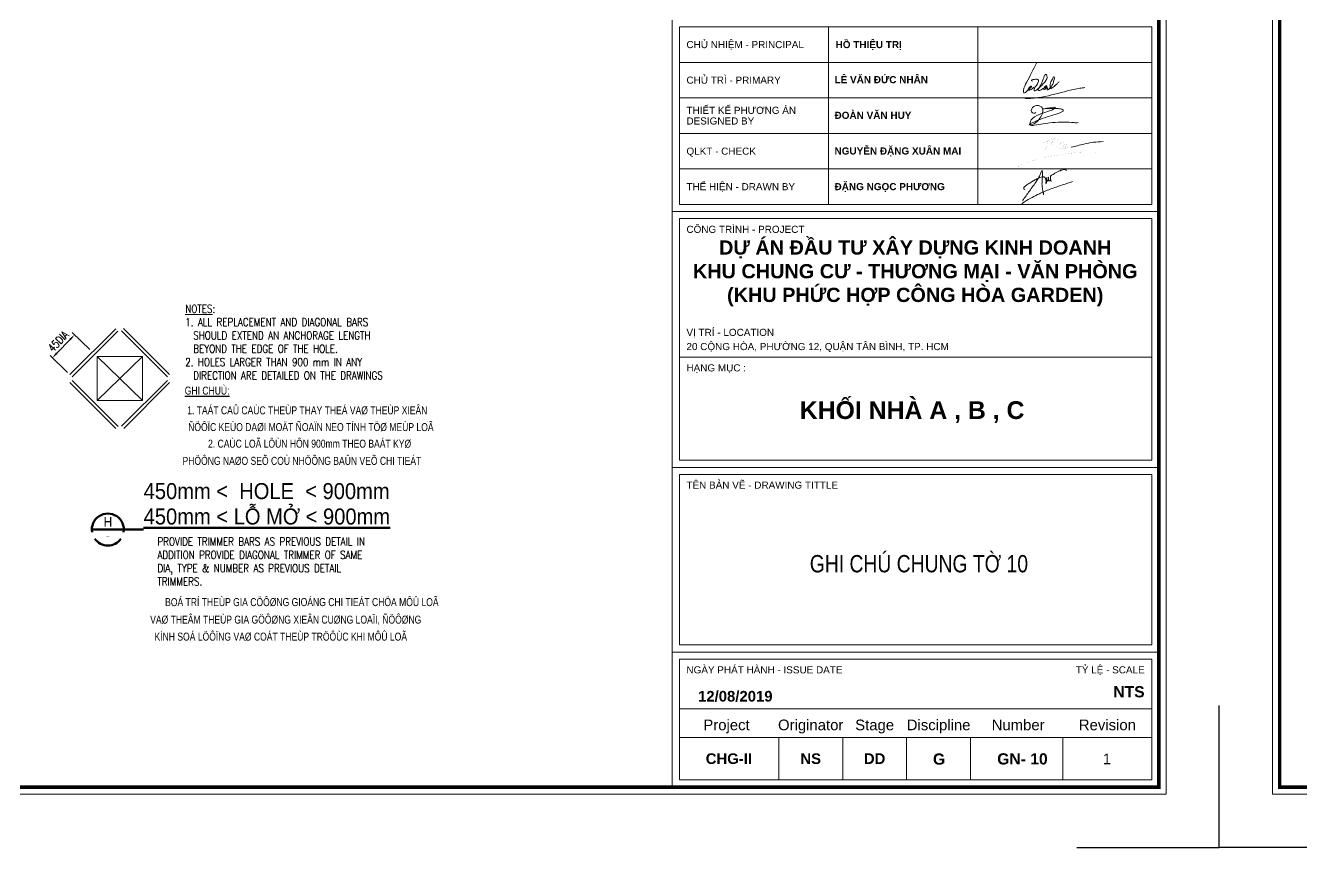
# Model space of a CAD drawing. Header units: millimetres. Extents: x -88960 to 836140, y 175458 to 320791.
# Drawn here: x 718435 to 754354, y 175458 to 198594 of the extents above; entities that cross this region are included whole.
import ezdxf
from ezdxf.enums import TextEntityAlignment as Align

# ---------------------------------------------------------------- set-up
doc = ezdxf.new("R2010")
doc.units = ezdxf.units.MM
doc.header["$LTSCALE"] = 1000
doc.layers.get('0').update_dxf_attribs({"linetype": 'CONTINUOUS'})
doc.layers.get('DEFPOINTS').update_dxf_attribs({"linetype": 'CONTINUOUS'})
for name, color, linetype, lineweight in [('Ap0102_dim', 145, 'CONTINUOUS', 25), ('Ap0202_T', 141, 'CONTINUOUS', 25), ('Ap0205_T', 253, 'CONTINUOUS', 50), ('Ap0310_PSS', 130, 'CONTINUOUS', 18), ('Ap0311_H', 8, 'CONTINUOUS', 15), ('Ap0314_Kh', 253, 'CONTINUOUS', 15), ('Ap0402_Reinf.S', 6, 'CONTINUOUS', 35), ('Ap0403_RT', 40, 'CONTINUOUS', 20), ('Ap0404_Reinf.slab', 5, 'CONTINUOUS', 25), ('CHG_XX_Khung ten$0$TEXT', 7, 'CONTINUOUS', 15)]:
    doc.layers.add(name, color=color, linetype=linetype, lineweight=lineweight)
doc.styles.add('Ap_Vni-helve', font='VHELVEN_0.TTF', dxfattribs={"width": 0.8, "height": 1})
doc.styles.add('ARC8', font='simplex', dxfattribs={"width": 0.8})
doc.styles.add('Arial - Bold', font='arialbd.ttf', dxfattribs={"height": 2.5})
doc.styles.add('CHG_XX_Khung ten$0$A1 BORDER$0$ARIAL', font='arial.ttf')
doc.styles.add('CHG_XX_Khung ten$0$A1 BORDER$0$Arial - Bold', font='arialbd.ttf', dxfattribs={"height": 2.5})
doc.styles.add('CHG_XX_Khung ten$0$arial', font='arial.ttf')
doc.styles.add('CHG_XX_Khung ten$0$Arial - Bold', font='arialbd.ttf')
doc.styles.add('CHG_XX_Khung ten$0$title block pccc$0$ARIAL', font='arial.ttf')
doc.styles.add('CHG_XX_Khung ten$0$title block pccc$0$Arial - Bold', font='arialbd.ttf', dxfattribs={"height": 2.5})
doc.styles.add('romans', font='romans.shx', dxfattribs={"width": 0.8})
doc.styles.add('S-TEXT18', font='ISOCP.shx')
doc.styles.add('S-TEXT35', font='VHELVEN_0.TTF', dxfattribs={"width": 0.9})
doc.styles.add('S-TEXT50', font='VHELVEN_0.TTF', dxfattribs={"width": 0.9})
doc.styles.add('Text Chuan', font='1.shx', dxfattribs={"width": 0.8})
doc.dimstyles.new('TL 20', dxfattribs={"dimscale": 0, "dimtxt": 250, "dimasz": 200, "dimexe": 100, "dimexo": 200, "dimgap": 100, "dimtad": 1, "dimdec": 1, "dimlfac": 0.2, "dimdsep": 46, "dimtxsty": 'romans', "dimcen": 200, "dimdle": 100, "dimclrd": 256, "dimclre": 256, "dimclrt": 1, "dimaunit": 1, "dimadec": 0, "dimazin": 0, "dimtfac": 1, "dimtdec": 1, "dimtix": 1, "dimtmove": 2, "dimatfit": 3, "dimldrblk": 'OPEN30', "dimfxl": 1, "dimtolj": 1, "dimtzin": 0, "dimarcsym": 0})

# ---------------------------------------------------------------- blocks, each defined once
blk = doc.blocks.new('*D78')
at = {"layer": 'Ap0102_dim', "lineweight": -2, "transparency": 16777216}
for p, q in [((1033480, 344089), (1033896, 344519)), ((1034508, 344204), (1033964, 344732)), ((1033814, 343488), (1033269, 344015))]:
    blk.add_line(p, q, dxfattribs=at)
at = {"layer": 'Ap0102_dim', "transparency": 16777216}
for points in [[(1033872, 344542), (1033920, 344495), (1034035, 344662)], [(1033456, 344113), (1033504, 344066), (1033341, 343946)]]:
    blk.add_solid(points, dxfattribs=at)
at = {"layer": 'DEFPOINTS', "color": 0, "transparency": 16777216}
for p in [(1034035, 344662), (1034652, 344065), (1033958, 343348)]:
    blk.add_point(p, dxfattribs=at)
at = {"layer": 'Ap0102_dim', "color": 7, "transparency": 16777216, "insert": (1033527, 344461), "char_height": 250, "attachment_point": 5, "rotation": 45.8936, "style": 'romans'}
blk.add_mtext('\\A1;45DIA', dxfattribs=at)
blk = doc.blocks.new('_Open30')
at = {"color": 0, "linetype": 'ByBlock', "lineweight": -2}
for p, q in [((-1, 0.27), (0, 0)), ((0, 0), (-1, -0.27)), ((0, 0), (-1, 0))]:
    blk.add_line(p, q, dxfattribs=at)
blk = doc.blocks.new('*U40')
at = {"color": 0}
blk.add_line((-5, 0), (11.18, 0), dxfattribs=at)
for start_param, end_param in [(6.107277, 9.600681), (10.037379, 11.953764)]:
    blk.add_ellipse((0, 0), major_axis=(5, 0), ratio=1, start_param=start_param, end_param=end_param, dxfattribs=at)
at = {"layer": 'Ap0202_T', "style": 'S-TEXT35', "width": 0.9}
blk.add_attdef('TAG_AN', text='', height=3, dxfattribs=at).set_placement((0, 0), align=Align.BOTTOM_CENTER)
at = {"layer": 'Ap0202_T', "style": 'S-TEXT18'}
blk.add_attdef('C/REF', text='', height=2, dxfattribs=at).set_placement((0, -0.88), align=Align.TOP_CENTER)
blk.add_attdef('SSCALE', text='', height=2.5, dxfattribs=at).set_placement((11.18, -0.88), align=Align.TOP_LEFT)
at = {"layer": 'Ap0205_T', "style": 'S-TEXT50', "width": 0.9}
for tag, p in [('TITLE_ABOVE', (11.18, 9.51)), ('TITLE_BELOW', (11.18, 1.57))]:
    blk.add_attdef(tag, p, '', height=5, dxfattribs=at)
blk = doc.blocks.new('TENBANVE100')
at = {"layer": 'Ap0314_Kh', "style": 'Ap_Vni-helve', "width": 0.8}
blk.add_attdef('TIENGANH100', text='', height=540, dxfattribs=at).set_placement((0, 507), align=Align.CENTER)
at = {"layer": 'Ap0314_Kh', "color": 243, "style": 'Ap_Vni-helve', "width": 0.8}
blk.add_attdef('TIENGVIET100', text='', height=540, dxfattribs=at).set_placement((0, -507), align=Align.CENTER)
blk = doc.blocks.new('CHG_XX_Khung ten')
for p, q in [((687, 577), (687, 17)), ((687, 179), (824, 179)), ((687, 107), (824, 107)), ((687, 55), (824, 55))]:
    blk.add_line(p, q)
at = {"color": 9, "linetype": 'Continuous'}
for p, q in [((731, 231), (731, 181)), ((773, 231), (773, 181))]:
    blk.add_line(p, q, dxfattribs=at)
at = {"linetype": 'Continuous'}
for p, q in [((689, 39), (822, 39)), ((716.98, 31), (716.98, 19)), ((734.98, 31), (734.98, 19)), ((752.98, 31), (752.98, 19)), ((770.98, 31), (770.98, 19)), ((797, 31), (797, 19))]:
    blk.add_line(p, q, dxfattribs=at)
blk.add_lwpolyline([(15, 579), (826, 579), (826, 15), (15, 15)], close=True)
at = {"color": 4, "linetype": 'Continuous', "const_width": 1}
blk.add_lwpolyline([(17, 577), (824, 577), (824, 17), (17, 17)], close=True, dxfattribs=at)
at = {"color": 9, "linetype": 'Continuous'}
for points in [[(822, 221), (689, 221), (689, 231), (822, 231)], [(822, 211), (689, 211), (689, 221), (822, 221)], [(822, 201), (689, 201), (689, 211), (822, 211)], [(822, 191), (689, 191), (689, 201), (822, 201)], [(822, 181), (689, 181), (689, 191), (822, 191)]]:
    blk.add_lwpolyline(points, close=True, dxfattribs=at)
blk.add_lwpolyline([(822, 211), (689, 211), (822, 211)], dxfattribs=at)
at = {"linetype": 'Continuous'}
for points in [[(689, 177), (822, 177), (822, 138), (689, 138)], [(689, 109), (822, 109), (822, 138), (689, 138)], [(689, 105), (822, 105), (822, 57), (689, 57)], [(689, 53), (822, 53), (822, 31), (689, 31)], [(822, 19), (689, 19), (689, 31), (822, 31)]]:
    blk.add_lwpolyline(points, close=True, dxfattribs=at)
at = {"color": 1}
for points in [[(785.63, 182.08), (787.56, 184.76), (789.61, 187.7), (790.35, 188.98), (790.79, 189.92), (791.06, 190.59), (791.21, 189.09), (791.18, 188.31), (791.14, 187.75), (791.09, 186.47), (791.21, 185.58), (791.42, 184.31), (791.51, 183.99), (791.51, 183.74)], [(786.29, 185.19), (785.86, 185.61), (786.06, 185.86), (787.11, 186.7), (788.17, 187.35), (789.1, 187.9), (790.12, 188.41), (790.69, 188.61), (791.04, 188.74), (791.47, 188.79), (791.73, 188.72), (791.92, 188.61), (792.08, 188.33), (792.16, 188.06), (792.21, 187.84), (792.21, 187.27), (792.2, 187.05), (792.23, 186.85), (792.39, 187.1), (792.48, 187.84), (792.46, 188.12), (792.44, 188.61), (792.46, 188.03), (792.53, 187.67), (792.73, 187.74), (792.86, 187.87), (792.9, 188.09), (792.9, 188.28), (792.87, 188.7), (792.91, 188.19), (792.93, 187.79), (792.94, 187.69), (793.11, 187.61), (793.31, 187.73), (793.45, 187.93), (793.48, 188.22), (793.48, 188.64), (793.48, 189.05), (793.48, 188.49), (793.56, 187.84), (793.63, 187.45), (793.48, 188.6), (793.51, 188.92), (794.2, 189.45), (794.72, 189.76), (795.44, 190.17), (796.2, 190.5), (796.65, 190.69), (797.26, 190.79), (797.77, 190.74), (797.95, 190.55)], [(785.43, 181.21), (786.17, 181.73), (788.31, 183), (790.34, 184), (791.77, 184.64), (795.08, 185.91), (796.87, 186.5), (799.7, 187.42)]]:
    blk.add_spline(points, degree=3, dxfattribs=at)
at = {"layer": 'CHG_XX_Khung ten$0$TEXT', "color": 1}
blk.add_lwpolyline([(801.29, 204.04, -0.124137), (800.16, 204.02, 0.028888), (797.25, 204.19, 0.026156), (793.98, 204.04, 0.007061), (788.86, 203.28, -0.091769), (787.85, 203.27, -0.25841), (787.51, 203.62, -0.039719), (788.28, 204, -0.004242), (791.23, 205.18, -0.019244), (794.8, 206.31, 0.094204), (797.02, 207.28, 0.504882), (796.98, 207.63, 0.07616), (796.3, 207.87, 0.041135), (794.97, 208.03, 0.034641), (791.34, 207.9, 0.01407), (792.8, 208.12, 0.003668), (794.71, 208.36, -0.800617), (794.79, 208.18, -0.093248), (793.21, 207.32, 0.020479), (791.05, 206.59, 0.096842), (788.38, 205.18, 0.259163), (787.77, 203.63, 0.564182), (788.17, 203.39, 0.087383), (789.69, 204.36, 0.156422), (791.35, 207.23, 0.228987), (790.91, 208.45, 0.272068), (789.19, 208.76, 0.293527), (788.08, 207.43, 0.171419), (788.25, 206.94, 0.281707), (788.69, 206.7, 0.217513), (789.34, 206.92)], format="xyb", dxfattribs=at)
at = {"layer": 'CHG_XX_Khung ten$0$TEXT', "color": 1, "const_width": 0.0121}
for points in [[(791.6, 198.34, 0.143835), (794.1, 199.89, -0.075685), (793.5, 197.02, -0.172299), (794.95, 199.92, -0.299798), (795.6, 198.96, -0.170508), (795.36, 197.75, 0.168316), (795.11, 197.03)], [(791.95, 196.04, -0.054469), (792.33, 197.1, 0.103257), (792.78, 199.38)], [(797.47, 197.92, 0.401177), (797.3, 198.32, 0.483935), (795.9, 197.43, 0.196997), (796.02, 196.61, 0.296639), (796.38, 196.53, 0.183057), (797.12, 197.39)], [(797.48, 198.09, 0.142769), (797.07, 197.1, 0.220826), (797.29, 196.56, 0.106687), (798.07, 198.16, 0.181562), (797.64, 197.4, -0.039872), (797.25, 196.09, -0.060225), (798.09, 197.69, 0.017174), (797.52, 196.45, -0.149286), (799.3, 197.16)], [(806.31, 195.73, -0.026807), (805.12, 195.66, 0.027369), (800.25, 195.52, 0.022423), (795.26, 194.89, 0.038275), (791.04, 194.04, 0.053272), (785.95, 192.37, 0.118692), (783.44, 190.96)]]:
    blk.add_lwpolyline(points, format="xyb", dxfattribs=at)
at = {"layer": 'CHG_XX_Khung ten$0$TEXT', "color": 1}
for centre, radius, start, end in [((793.37, 230.45), 33.81, 280.1185, 286.3373), ((808.51, 174.85), 23.83, 90.5448, 103.6788)]:
    blk.add_arc(centre, radius, start, end, dxfattribs=at)
for points in [[(789.62, 220.97), (786.72, 215.31), (785.87, 213.03), (785.94, 212.46), (786.42, 212.53), (787.18, 213.24), (787.77, 213.73), (788.12, 214.16), (788.07, 214.29), (787.94, 214.27), (787.28, 213.56), (787.2, 213.33), (787.26, 213.21), (787.44, 213.16), (787.7, 213.23), (788.87, 214.02)], [(788.4, 215.73), (788.18, 215.82), (788.21, 216), (788.32, 216.07), (788.7, 216.16), (789.23, 216.24), (789.76, 216.24), (790.01, 216.08), (790.1, 215.79), (790.05, 215.41), (788.96, 213.65), (788.88, 213.4), (788.88, 213.13), (789, 213.02), (789.17, 213.01), (789.51, 213.17), (790.77, 214.27), (791.67, 215.27), (792.3, 216.07), (792.5, 216.66), (792.49, 217.11), (792.33, 217.45), (792.13, 217.58), (791.94, 217.52), (791.73, 217.16), (790.12, 213.5), (790.04, 213.21), (790.14, 213.12), (791.53, 213.7), (792.32, 214.06), (792.42, 214.24), (792.36, 214.39), (792.17, 214.35), (791.86, 214.12), (791.68, 213.82), (791.57, 213.47), (791.67, 213.35), (791.96, 213.42), (792.51, 213.89), (792.61, 213.78), (792.55, 213.52), (792.61, 213.3), (792.77, 213.25), (793.05, 213.46), (794.1, 214.86), (794.42, 215.85), (794.57, 216.45), (794.53, 216.83), (794.42, 216.89), (794.27, 216.8), (794.14, 216.57), (793.62, 215.47), (793.41, 214.74), (793.36, 214.18), (793.41, 213.82), (793.56, 213.67), (793.77, 213.71), (794.19, 213.99), (795.35, 214.98), (795.89, 215.51)], [(786.22, 211.12), (786.28, 210.87), (786.71, 210.78), (801.78, 213.69), (803.18, 213.88)]]:
    blk.add_spline(points, degree=3, dxfattribs=at)
at = {"layer": 'DEFPOINTS', "color": 1, "ltscale": 2}
for points in [[(40.06, 0), (0, 0), (0, 40)], [(800.94, 0), (841, 0), (841, 40)]]:
    blk.add_lwpolyline(points, dxfattribs=at)
for s, height, style, p in [('CHỦ NHIỆM - PRINCIPAL', 2, 'CHG_XX_Khung ten$0$title block pccc$0$ARIAL', (691, 226)), ('HỒ THIỆU TRỊ', 2, 'CHG_XX_Khung ten$0$title block pccc$0$Arial - Bold', (733, 226)), ('CHỦ TRÌ - PRIMARY', 2, 'CHG_XX_Khung ten$0$title block pccc$0$ARIAL', (691, 216)), ('LÊ VĂN ĐỨC NHÂN', 2.0073, 'CHG_XX_Khung ten$0$Arial - Bold', (732.68, 216.13)), ('THIẾT KẾ PHƯƠNG ÁN', 2, 'CHG_XX_Khung ten$0$title block pccc$0$ARIAL', (691, 207.5)), ('DESIGNED BY', 2, 'CHG_XX_Khung ten$0$title block pccc$0$ARIAL', (691, 204.5)), ('ĐOÀN VĂN HUY', 2.0073, 'CHG_XX_Khung ten$0$Arial - Bold', (732.68, 206.09)), ('NGUYỄN ĐẶNG XUÂN MAI', 2.0073, 'CHG_XX_Khung ten$0$Arial - Bold', (732.68, 196.05)), ('QLKT - CHECK', 2, 'CHG_XX_Khung ten$0$title block pccc$0$ARIAL', (691, 196)), ('THỂ HIỆN - DRAWN BY', 2, 'CHG_XX_Khung ten$0$title block pccc$0$ARIAL', (691, 186)), ('ĐẶNG NGỌC PHƯƠNG', 2.0073, 'CHG_XX_Khung ten$0$Arial - Bold', (732.68, 186.02)), ('CÔNG TRÌNH - PROJECT', 2, 'CHG_XX_Khung ten$0$A1 BORDER$0$ARIAL', (691, 174)), ('VỊ TRÍ - LOCATION', 2, 'CHG_XX_Khung ten$0$A1 BORDER$0$ARIAL', (691, 145)), ('20 CỘNG HÒA, PHƯỜNG 12, QUẬN TÂN BÌNH, TP. HCM', 2, 'CHG_XX_Khung ten$0$A1 BORDER$0$ARIAL', (691, 141)), ('HẠNG MỤC :', 2, 'CHG_XX_Khung ten$0$A1 BORDER$0$ARIAL', (691, 135)), ('TÊN BẢN VẼ - DRAWING TITTLE', 2, 'CHG_XX_Khung ten$0$A1 BORDER$0$ARIAL', (691, 102)), ('NGÀY PHÁT HÀNH - ISSUE DATE', 2, 'CHG_XX_Khung ten$0$A1 BORDER$0$ARIAL', (691, 50))]:
    blk.add_text(s, height=height, dxfattribs=dict(style=style)).set_placement(p, align=Align.MIDDLE_LEFT)
at = {"style": 'CHG_XX_Khung ten$0$A1 BORDER$0$ARIAL'}
blk.add_text('TỶ LỆ - SCALE', height=2, dxfattribs=at).set_placement((820, 50), align=Align.MIDDLE_RIGHT)
for s, style, p in [('12/08/2019', 'CHG_XX_Khung ten$0$A1 BORDER$0$Arial - Bold', (704.75, 42.57)), ('Project', 'CHG_XX_Khung ten$0$A1 BORDER$0$ARIAL', (702.28, 34.5)), ('Originator', 'CHG_XX_Khung ten$0$A1 BORDER$0$ARIAL', (725.98, 34.5)), ('Stage', 'CHG_XX_Khung ten$0$A1 BORDER$0$ARIAL', (743.98, 34.5)), ('Discipline', 'CHG_XX_Khung ten$0$A1 BORDER$0$ARIAL', (761.98, 34.5)), ('Number', 'CHG_XX_Khung ten$0$A1 BORDER$0$ARIAL', (784.37, 34.5)), ('Revision', 'CHG_XX_Khung ten$0$A1 BORDER$0$ARIAL', (809.5, 34.5)), ('CHG-II', 'CHG_XX_Khung ten$0$A1 BORDER$0$Arial - Bold', (702.94, 25)), ('NS', 'CHG_XX_Khung ten$0$A1 BORDER$0$Arial - Bold', (725.98, 25)), ('DD', 'CHG_XX_Khung ten$0$A1 BORDER$0$Arial - Bold', (743.98, 25)), ('1', 'CHG_XX_Khung ten$0$arial', (809.36, 24.93))]:
    blk.add_text(s, height=3, dxfattribs=dict(style=style)).set_placement(p, align=Align.MIDDLE_CENTER)
at = {"attachment_point": 2, "style": 'CHG_XX_Khung ten$0$A1 BORDER$0$Arial - Bold'}
for s, insert, char_height, width in [('DỰ ÁN ĐẦU TƯ XÂY DỰNG KINH DOANH\\PKHU CHUNG CƯ - THƯƠNG MẠI - VĂN PHÒNG\\P(KHU PHỨC HỢP CÔNG HÒA GARDEN)', (755.4, 170.88), 4, 159.8745), ('KHỐI NHÀ A , B , C', (754.52, 125.61), 5, 104.1229)]:
    blk.add_mtext(s, dxfattribs=dict(at, insert=insert, char_height=char_height, width=width))
blk = doc.blocks.new('ERERERER')
at = {"layer": 'Ap0310_PSS'}
for p, q in [((-1457.05, 5401.41), (-38.48, 5401.41)), ((-1457.05, 5401.41), (-1457.05, 4026.41)), ((-38.48, 5401.41), (-38.48, 4026.41)), ((-1457.05, 4026.41), (-38.48, 4026.41))]:
    blk.add_line(p, q, dxfattribs=at)
at = {"layer": 'Ap0311_H', "ltscale": 10}
for p, q in [((-38.48, 5401.41), (-1457.05, 4026.41)), ((-1457.05, 5401.41), (-38.48, 4026.41))]:
    blk.add_line(p, q, dxfattribs=at)
at = {"layer": 'Ap0404_Reinf.slab'}
for p, q in [((-2307.79, 4838.88), (-873.85, 6272.82)), ((-2237.05, 4768.2), (-803.12, 6202.13)), ((741.52, 4768.2), (-695.76, 6205.48)), ((812.18, 4838.96), (-625.1, 6276.24)), ((-2307.71, 4588.86), (-870.43, 3151.57)), ((-2237.05, 4659.62), (-799.77, 3222.33)), ((741.52, 4659.62), (-692.41, 3225.68)), ((812.26, 4588.93), (-621.68, 3155))]:
    blk.add_line(p, q, dxfattribs=at)
at = {"layer": 'Ap0205_T'}
ref = blk.add_blockref('*U40', (-1118.18, 0), dxfattribs=dict(at, xscale=100, yscale=100, zscale=100))
ref.add_attrib('TITLE_ABOVE', '450mm <  HOLE  < 900mm', (0, 951.27), dxfattribs={"height": 500, "style": 'S-TEXT50', "width": 0.9})
ref.add_attrib('TITLE_BELOW', '%%U450mm < LOÃ MÔÛ < 900mm', (0, 157.26), dxfattribs={"height": 500, "style": 'S-TEXT50', "width": 0.9})
ref.add_attrib('C/REF', '-', dxfattribs={"layer": 'Ap0202_T', "height": 200, "style": 'S-TEXT18'}).set_placement((-1118.18, -87.5), align=Align.TOP_CENTER)
ref.add_attrib('TAG_AN', 'H', dxfattribs={"layer": 'Ap0202_T', "height": 300, "style": 'S-TEXT35', "width": 0.9}).set_placement((-1118.18, 0), align=Align.BOTTOM_CENTER)
at = {"layer": 'Ap0202_T', "style": 'Text Chuan', "width": 0.8}
for s, p in [('%%UGHI CHUÙ:', (2681.25, 4340.24)), ('1. TAÁT CAÛ CAÙC THEÙP THAY THEÁ VAØ THEÙP XIEÂN ', (8939.98, 3724.15)), ('ÑÖÔÏC KEÙO DAØI MOÄT ÑOAÏN NEO TÍNH TÖØ MEÙP LOÃ', (9059.3, 3201.06)), ('2. CAÙC LOÃ LÔÙN HÔN 900mm THEO BAÁT KYØ ', (8433.01, 2681.73)), ('PHÖÔNG NAØO SEÕ COÙ NHÖÕNG BAÛN VEÕ CHI TIEÁT', (8674.99, 2146.04)), ('BOÁ TRÍ THEÙP GIA CÖÔØNG GIOÁNG CHI TIEÁT CHÖA MÔÛ LOÃ ', (9290.31, -2267.64)), ('VAØ THEÂM THEÙP GIA GÖÔØNG XIEÂN CUØNG LOAÏI, ÑÖÔØNG', (8675.36, -2814.91)), (' KÍNH SOÁ LÖÔÏNG VAØ COÁT THEÙP TRÖÔÙC KHI MÔÛ LOÃ', (8230.86, -3346.54))]:
    blk.add_text(s, height=250.02, dxfattribs=at).set_placement(p, align=Align.MIDDLE_RIGHT)
at = {"layer": 'Ap0403_RT', "char_height": 250, "width": 7297.0146, "attachment_point": 1, "style": 'ARC8'}
for s, insert in [('{\\LNOTES}: \\P\\pi-250,l250;1. ALL REPLACEMENT AND DIAGONAL BARS SHOULD EXTEND AN ANCHORAGE LENGTH BEYOND THE EDGE OF THE HOLE. \\P2. HOLES LARGER THAN 900 mm IN ANY DIRECTION ARE DETAILED ON THE DRAWINGS', (1300.09, 7022.46)), ('PROVIDE TRIMMER BARS AS PREVIOUS DETAIL IN ADDITION PROVIDE DIAGONAL TRIMMER OF SAME DIA, TYPE & NUMBER AS PREVIOUS DETAIL TRIMMERS.', (429.82, -249.99))]:
    blk.add_mtext(s, dxfattribs=dict(at, insert=insert))
at = {"layer": 'Ap0102_dim'}
dim = blk.add_aligned_dim(p1=(-2237.05, 4768.2), p2=(-1542.76, 5484.49), distance=858.32, text='45DIA', dimstyle='TL 20', override={"dimscale": 1}, dxfattribs=at)
dim.commit()
dim.dimension.update_dxf_attribs({"geometry": '*D78', "text_midpoint": (-2667.79, 5880.33), "insert": (-1036194.58, -338580.29)})

msp = doc.modelspace()

# ---------------------------------------------------------------- block references
at = {"layer": 'Ap0310_PSS', "xscale": 0.9009, "yscale": 0.9009, "zscale": 0.9009}
msp.add_blockref('ERERERER', (721760.57334, 184407.58919), dxfattribs=at)
at = {"layer": 'Ap0402_Reinf.S'}
ref = msp.add_blockref('TENBANVE100', (743584.56576, 183659.65813), dxfattribs=dict(at, xscale=0.9009, yscale=0.9009, zscale=0.9009))
ref.add_attrib('TIENGVIET100', 'GHI CHUÙ CHUNG TÔØ 10', dxfattribs={"layer": 'Ap0314_Kh', "color": 243, "height": 486.486, "style": 'Ap_Vni-helve', "width": 0.8}).set_placement((743584.56576, 183202.64405), align=Align.CENTER)

# ---------------------------------------------------------------- texts
at = {"color": 1, "style": 'Arial - Bold'}
for s, p in [('NTS', (749497.56779, 179841.25707)), ('G', (744151.74202, 177946.46616)), ('GN- 10', (746499.12689, 177951.61417))]:
    msp.add_text(s, height=315.315, dxfattribs=at).set_placement(p, align=Align.MIDDLE_CENTER)

# ---------------------------------------------------------------- next in the draw order: block references
at = {"layer": 'Ap0314_Kh', "xscale": 100, "yscale": 100, "zscale": 100}
msp.add_blockref('CHG_XX_Khung ten', (667940.40192, 175457.91904), dxfattribs=at)

# ---------------------------------------------------------------- next in the draw order: block references
msp.add_blockref('CHG_XX_Khung ten', (752040.40192, 175457.91904), dxfattribs=at)

doc.saveas('drawing.dxf')
